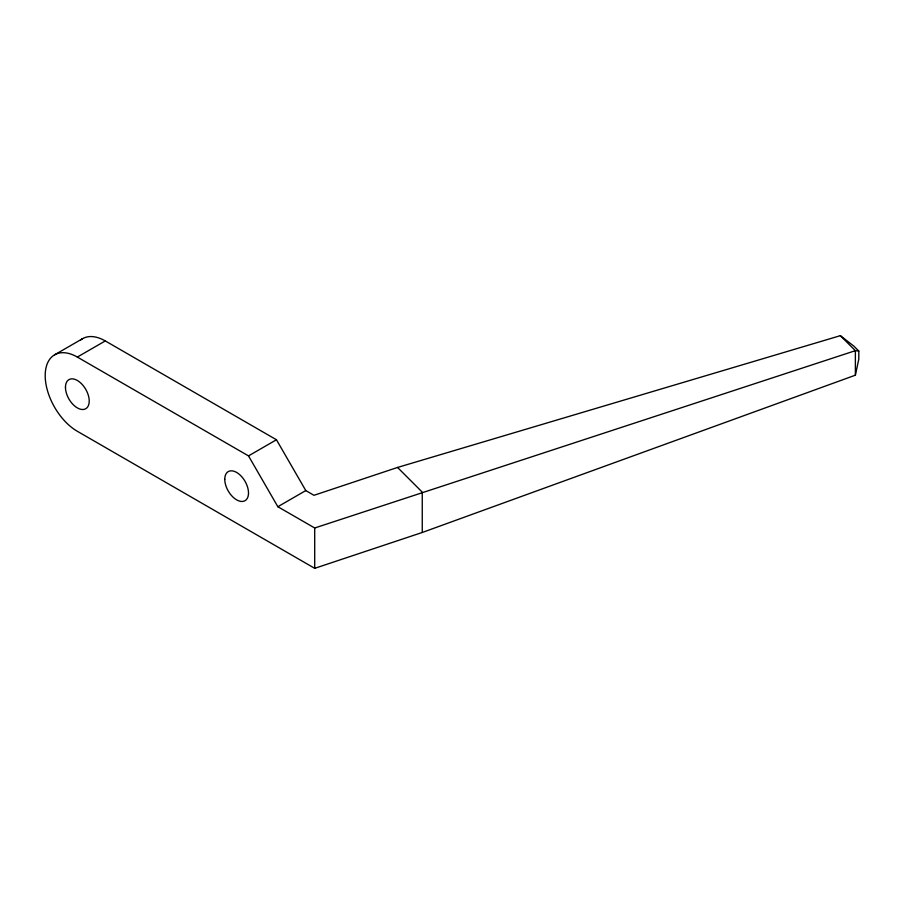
<?xml version="1.0" encoding="UTF-8"?>
<svg xmlns="http://www.w3.org/2000/svg" width="904" height="904" viewBox="0 0 904 904"><rect width="100%" height="100%" fill="white"/><g stroke="black" fill="none" stroke-linecap="round" stroke-linejoin="round"><path stroke-width="1.36" d="M105.282 340.932L77.337 357.069A45.449 26.239 60 0 0 45.2 375.623A45.449 26.239 60 0 0 77.337 431.287L314.705 568.333L422.258 532.479L855.376 375.183L858.8 359.137L858.8 351.068L853.862 346.13L840.358 335.666L397.557 467.447L313.971 495.302L305.801 490.578L276.454 439.762L105.282 340.932A45.449 26.239 60 0 0 80.309 340.266M54.613 354.82L82.558 338.684M77.337 357.069L248.51 455.898L276.454 439.762M248.51 455.898L277.844 506.715L305.801 490.578M277.844 506.715L314.705 527.992L855.376 350.673L858.8 351.068M840.358 335.666L855.376 350.673L855.376 375.183M397.557 467.447L422.258 492.138L422.258 532.479M314.705 527.992L314.705 568.333M224.757 479.289A16.792 9.695 60 0 0 242.566 501.449A16.792 9.695 60 0 0 242.566 477.696A16.792 9.695 60 0 0 224.757 479.289M65.461 387.319A16.792 9.695 60 0 0 83.281 409.489A16.792 9.695 60 0 0 83.281 385.737A16.792 9.695 60 0 0 65.461 387.319"/></g></svg>
